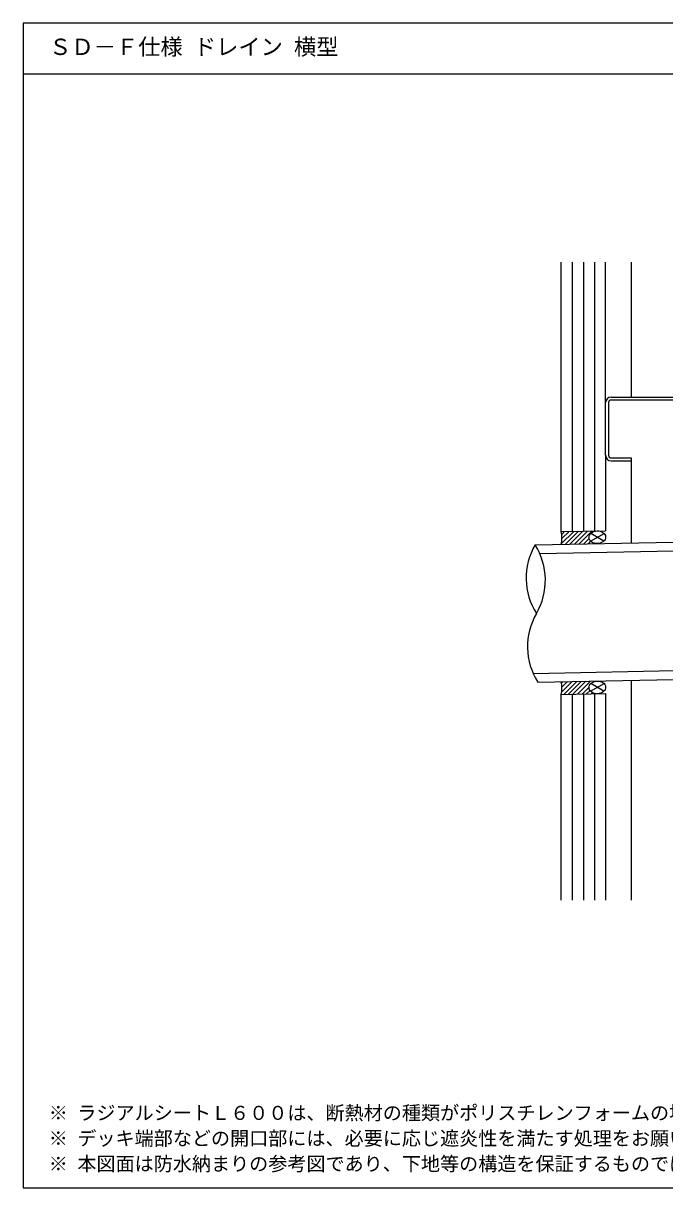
# Model space of a CAD drawing. Units: millimetres, scale not verified. Extents: x -665 to 665, y -465 to 450.
# Drawn here: x -665 to -161, y -465 to 450 of the extents above; entities that cross this region are included whole.
import ezdxf
from ezdxf.enums import TextEntityAlignment as Align

# ---------------------------------------------------------------- set-up
doc = ezdxf.new("R2010")
doc.units = ezdxf.units.MM
doc.header["$LTSCALE"] = 5
for name, color, linetype in [('0-2_線色２（白）', 7, 'Continuous'), ('0-3_線色３（緑）', 3, 'Continuous'), ('0-5_金属', 7, 'Continuous'), ('0-8_笠木他', 4, 'Continuous'), ('0-A_文字', 7, 'Continuous'), ('0-D_断熱・ハッチ', 4, 'Continuous'), ('F-0', 134, 'Continuous')]:
    doc.layers.add(name, color=color, linetype=linetype)
doc.styles.add('ＭＳ ゴシック', font='')
doc.styles.get('ＭＳ ゴシック').set_extended_font_data('MS Gothic')

msp = doc.modelspace()

# ---------------------------------------------------------------- linework, layer by layer
at = {"layer": '0-2_線色２（白）'}
for p, q in [((-242.304, 50.574), (-207.304, 51.274)), ((-219.068, 43.104), (-208.54, 49.182)), ((-208.67, 43.179), (-218.939, 49.107)), ((-219.068, -74.898), (-208.54, -68.82)), ((-208.67, -74.823), (-218.939, -68.895)), ((-242.304, -77.43), (-207.304, -76.73))]:
    msp.add_line(p, q, dxfattribs=at)
for centre in [(-213.804, 46.143), (-213.804, -71.859)]:
    msp.add_ellipse(centre, major_axis=(-6.495, -0.318), ratio=0.768632, dxfattribs=at)
at = {"layer": '0-3_線色３（緑）'}
for p, q in [((-242.304, 50.574), (-242.304, 262.299)), ((-242.304, -239.095), (-242.304, -77.43))]:
    msp.add_line(p, q, dxfattribs=at)
for centre in [(-259.391, 45.573), (-259.391, -72.429)]:
    msp.add_arc(centre, 17.803, 343.68578, 16.31422, dxfattribs=at)
at = {"layer": '0-5_金属'}
for p, q in [((-207.304, 151.904), (-207.304, 262.299)), ((-187.304, 262.299), (-187.304, 156.204)), ((-203.004, 156.204), (-111.604, 156.204)), ((-207.304, 110.504), (-207.304, 151.904)), ((-205.004, 151.904), (-205.004, 110.504)), ((-111.604, 153.904), (-203.004, 153.904)), ((-207.304, 110.504), (-207.304, 51.274)), ((-203.004, 106.204), (-187.304, 106.204)), ((-187.304, 106.204), (-187.304, 41.672)), ((-187.304, -66.328), (-187.304, -239.095)), ((-207.304, -76.73), (-207.304, -239.095))]:
    msp.add_line(p, q, dxfattribs=at)
msp.add_lwpolyline([(-203.004, 108.504), (-187.304, 108.504), (-187.304, 106.204)], dxfattribs=at)
for centre, radius, start, end in [((-203.004, 151.904), 4.3, 90, 180), ((-203.004, 151.904), 2, 90, 180), ((-203.004, 110.504), 4.3, 180, 270), ((-203.004, 110.504), 2, 180, 270)]:
    msp.add_arc(centre, radius, start, end, dxfattribs=at)
at = {"layer": '0-8_笠木他', "color": 7}
for p, q in [((-262.766, 40.163), (-130.705, 42.804)), ((-259.063, 33.236), (-130.705, 35.803)), ((-264.31, -60.867), (-130.705, -58.195)), ((-260.607, -67.794), (-130.705, -65.196))]:
    msp.add_line(p, q, dxfattribs=at)
for centre, start, end in [((-217.866, 14.061), 149.82906, 212.46247), ((-306.587, 12.287), 329.82906, 32.46247), ((-216.786, -39.918), 149.82906, 212.46247)]:
    msp.add_arc(centre, 51.936, start, end, dxfattribs=at)
at = {"layer": '0-D_断熱・ハッチ'}
for p, q in [((-233.554, 262.299), (-233.554, 50.749)), ((-224.804, 262.299), (-224.804, 50.924)), ((-216.054, 262.299), (-216.054, 51.099)), ((-242.223, 40.859), (-232.308, 50.774)), ((-241.805, 48.348), (-239.523, 50.63)), ((-241.596, 45.021), (-235.915, 50.702)), ((-238.906, 40.64), (-228.7, 50.846)), ((-235.299, 40.712), (-225.092, 50.918)), ((-231.691, 40.784), (-221.485, 50.991)), ((-228.083, 40.857), (-217.877, 51.063)), ((-214.283, 51.121), (-214.269, 51.135)), ((-224.475, 40.929), (-220.215, 45.189)), ((-220.868, 41.001), (-218.916, 42.952)), ((-217.26, 41.073), (-216.718, 41.615)), ((-242.018, -68.538), (-240.88, -67.399)), ((-241.843, -75.434), (-233.664, -67.255)), ((-241.604, -71.659), (-237.272, -67.327)), ((-240.263, -77.389), (-230.057, -67.183)), ((-236.655, -77.317), (-226.449, -67.111)), ((-233.047, -77.245), (-222.841, -67.039)), ((-229.44, -77.173), (-219.234, -66.967)), ((-225.832, -77.101), (-220.279, -71.547)), ((-215.898, -67.166), (-215.626, -66.894)), ((-233.554, -77.255), (-233.554, -239.095)), ((-224.804, -77.08), (-224.804, -239.095)), ((-222.224, -77.028), (-219.533, -74.337)), ((-218.617, -76.956), (-217.636, -75.975)), ((-216.054, -76.905), (-216.054, -239.095)), ((-215.009, -76.884), (-214.932, -76.807))]:
    msp.add_line(p, q, dxfattribs=at)
at = {"layer": 'F-0'}
for p, q in [((665, 450), (-665, 450)), ((-665, 450), (-665, -465)), ((-665, -465), (665, -465))]:
    msp.add_line(p, q, dxfattribs=at)
at = {"layer": 'F-0', "color": 6}
msp.add_line((665, 410), (-665, 410), dxfattribs=at)

# ---------------------------------------------------------------- texts
at = {"layer": '0-A_文字', "style": 'ＭＳ ゴシック'}
for s, p in [('※ ラジアルシートＬ６００は、断熱材の種類がポリスチレンフォームの場合のみ使用', (-645, -415)), ('※ デッキ端部などの開口部には、必要に応じ遮炎性を満たす処理をお願いします（別途工事）', (-645, -435)), ('※ 本図面は防水納まりの参考図であり、下地等の構造を保証するものではありません', (-645, -455))]:
    msp.add_text(s, height=11, dxfattribs=at).set_placement(p, align=Align.BOTTOM_LEFT)
at = {"layer": 'F-0', "color": 7, "style": 'ＭＳ ゴシック'}
msp.add_text('ＳＤ－Ｆ仕様 ドレイン 横型', height=12.83, dxfattribs=at).set_placement((-644.698, 421.25), align=Align.BOTTOM_LEFT)

doc.saveas('drawing.dxf')
